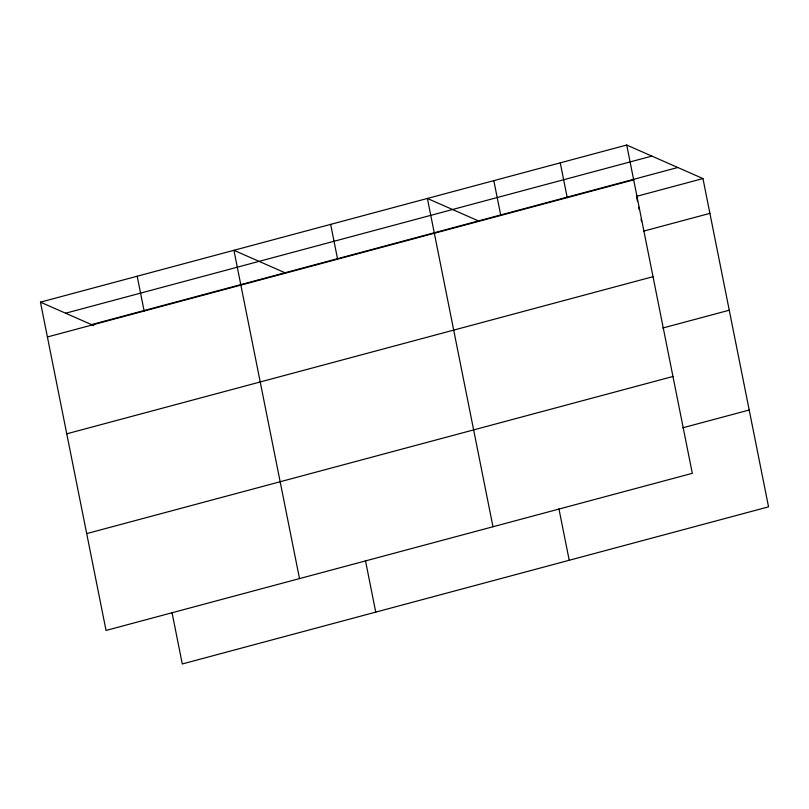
<?xml version="1.0" encoding="UTF-8"?>
<svg xmlns="http://www.w3.org/2000/svg" width="809" height="809" viewBox="0 0 809 809"><rect width="100%" height="100%" fill="white"/><g stroke="black" fill="none" stroke-linecap="round" stroke-linejoin="round"><path stroke-width="1.21" d="M626.712 145.033L692.312 473.326L106.05 630.444L40.45 302.151L626.712 145.033L702.95 178.556L768.55 506.849L182.288 663.967L172.004 612.484M65.61 313.214L651.872 156.097M91.528 324.611L677.79 167.493M47.407 336.969L633.669 179.841M702.95 178.556L636.511 196.365L637.472 201.168M643.468 231.172L709.908 213.364M66.763 433.816L653.025 276.688M662.814 328.019L729.263 310.211M86.694 533.596L672.957 376.478M682.756 427.809L749.195 410.001M478.463 220.918L427.385 198.448L492.984 526.74M285.001 272.764L233.912 250.305L299.512 578.597M40.45 302.151L93.814 325.623M638.665 207.165L639.15 209.571M641.062 219.168L641.547 221.575M560.273 162.842L567.23 197.649M493.824 180.65L500.781 215.457M558.928 508.78L569.223 560.273M330.648 224.376L337.606 259.193M365.466 560.627L375.75 612.12M137.186 276.233L144.144 311.04"/></g></svg>
